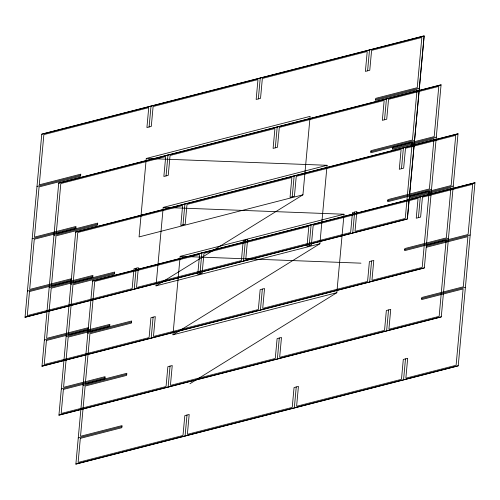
<?xml version="1.0" encoding="UTF-8"?>
<svg xmlns="http://www.w3.org/2000/svg" width="500" height="500" viewBox="0 0 500 500"><rect width="100%" height="100%" fill="white"/><g stroke="black" fill="none" stroke-linecap="round" stroke-linejoin="round"><path stroke-width="0.75" d="M134.244 289.144L136.156 268.219M146.263 158.456L139.069 236.925L302.931 194.819L310.125 116.35L146.263 158.456L327.069 165.287L319.881 243.756L172.963 334.806L180.156 256.344L344.019 214.231L336.825 292.7L189.913 383.75M149.1 126.975L151.019 106.05M151.188 338.081L153.106 317.156M319.881 243.756L156.019 285.869L163.206 207.4L327.069 165.287M166.05 175.912L167.969 154.987M168.137 387.025L170.056 366.1M183 224.856L184.913 203.931M185.081 435.962L187 415.037M199.944 273.794L201.863 252.869M243.481 261.069L245.4 240.144M258.344 98.9L260.262 77.975M260.431 310.006L262.35 289.081M275.294 147.844L277.206 126.919M277.375 358.95L279.294 338.025M292.238 196.781L294.156 175.856M294.325 407.887L296.244 386.962M309.188 245.725L311.106 224.8M352.725 232.994L354.644 212.069M367.587 70.825L369.506 49.9M369.669 281.931L371.587 261.006M384.531 119.769L386.45 98.844M386.619 330.875L388.537 309.95M401.481 168.706L403.4 147.781M403.569 379.819L405.481 358.894M418.425 217.65L420.344 196.725M156.019 285.869L302.931 194.819M41.812 134.219L424.156 35.962L407.381 219.056L25.031 317.312L41.781 134.125L424.125 35.863L407.344 218.956L25 317.219M36.987 186.438L80.681 175.206M375.631 99.406L419.331 88.175M58.762 183.162L441.106 84.9M32.194 238.75L75.888 227.519M370.838 151.719L414.538 140.488M53.931 235.375L97.631 224.144M392.581 148.344L436.275 137.119M75.706 232.1L458.05 133.844M27.4 291.062L71.094 279.831M49.138 287.688L92.837 276.456M387.788 200.656L431.481 189.431M70.881 284.319L114.575 273.087M409.531 197.288L453.225 186.056M92.656 281.044L475 182.781M44.344 340L88.044 328.769M66.087 336.631L109.781 325.4M404.731 249.6L448.431 238.369M87.825 333.256L131.525 322.031M426.475 246.225L470.175 235M41.95 366.156L424.294 267.9M172.963 334.806L336.825 292.7M61.294 388.944L104.987 377.713M83.031 385.569L126.731 374.338M421.681 298.538L465.375 287.312M58.894 415.1L441.238 316.837M78.238 437.881L121.938 426.65M75.844 464.038L458.188 365.781M163.206 207.4L344.019 214.231M180.156 256.344L360.962 263.169M29.488 291.544L27.281 315.606L132.15 288.656L133.975 268.781L138.344 267.656L136.525 287.531L241.394 260.581L243.219 240.706L247.587 239.581L245.763 259.462L350.637 232.506L352.456 212.631L356.825 211.506L355.006 231.388L405.256 218.469L412.256 142.094L370.744 152.762L370.938 150.669L412.45 140.006L417.05 89.781L375.538 100.45L375.731 98.356L417.244 87.694L421.844 37.469L371.594 50.388L369.769 70.263L365.4 71.388L367.225 51.506L262.35 78.463L260.531 98.338L256.163 99.462L257.981 79.581L153.112 106.531L151.287 126.412L146.919 127.537L148.737 107.656L43.869 134.606L39.269 184.825L80.775 174.163L80.588 176.25L39.075 186.919L34.469 237.138L75.981 226.469L75.794 228.562L34.281 239.231L29.675 289.45L71.188 278.781L71 280.875L29.488 291.544M58.725 183.062L41.981 366.256L424.325 267.994L441.069 84.806L58.725 183.062M46.431 340.487L44.225 364.55L149.1 337.6L150.919 317.719L155.294 316.594L153.469 336.475L258.344 309.525L260.163 289.644L264.531 288.525L262.712 308.4L367.581 281.45L369.406 261.569L373.775 260.45L371.95 280.325L422.206 267.413L429.2 191.038L387.694 201.706L387.881 199.613L429.394 188.944L433.994 138.725L392.488 149.394L392.675 147.3L434.188 136.631L438.794 86.412L388.537 99.325L386.719 119.206L382.35 120.325L384.169 100.45L279.3 127.4L277.475 147.281L273.106 148.4L274.931 128.525L170.056 155.475L168.238 175.356L163.863 176.475L165.688 156.6L60.812 183.55L56.212 233.769L97.725 223.1L97.531 225.194L56.019 235.863L51.419 286.081L92.931 275.413L92.737 277.506L51.225 288.175L46.625 338.394L88.138 327.725L87.944 329.819L46.431 340.487M75.675 232.006L58.931 415.194L441.275 316.938L458.019 133.744L75.675 232.006M63.381 389.425L61.175 413.488L166.05 386.538L167.869 366.662L172.237 365.538L170.419 385.412L275.287 358.462L277.113 338.587L281.481 337.463L279.656 357.344L384.531 330.387L386.35 310.512L390.719 309.387L388.9 329.269L439.15 316.35L446.15 239.975L404.637 250.644L404.831 248.55L446.344 237.887L450.944 187.662L409.431 198.331L409.625 196.244L451.138 185.575L455.737 135.356L405.487 148.269L403.663 168.144L399.294 169.269L401.119 149.388L296.244 176.344L294.425 196.219L290.056 197.344L291.875 177.463L187.006 204.419L185.181 224.294L180.812 225.419L182.631 205.538L77.763 232.488L73.162 282.712L114.675 272.044L114.481 274.131L72.969 284.8L68.369 335.019L109.875 324.356L109.688 326.444L68.175 337.113L63.575 387.331L105.081 376.662L104.894 378.756L63.381 389.425M92.619 280.944L75.875 464.137L458.219 365.875L474.969 182.688L92.619 280.944M80.325 438.369L78.125 462.431L182.994 435.481L184.819 415.6L189.188 414.475L187.362 434.356L292.238 407.406L294.056 387.525L298.425 386.406L296.606 406.281L401.475 379.331L403.3 359.45L407.669 358.331L405.85 378.206L456.1 365.294L463.1 288.919L421.587 299.587L421.775 297.494L463.288 286.825L467.894 236.606L426.381 247.275L426.569 245.181L468.081 234.513L472.688 184.294L422.431 197.206L420.613 217.087L416.244 218.212L418.062 198.331L313.194 225.281L311.369 245.162L307 246.281L308.825 226.406L203.95 253.356L202.131 273.238L197.763 274.356L199.581 254.481L94.712 281.431L90.106 331.65L131.619 320.981L131.425 323.075L89.919 333.744L85.312 383.963L126.825 373.294L126.631 375.387L85.119 386.056L80.519 436.275L122.031 425.606L121.838 427.7L80.325 438.369"/></g></svg>
